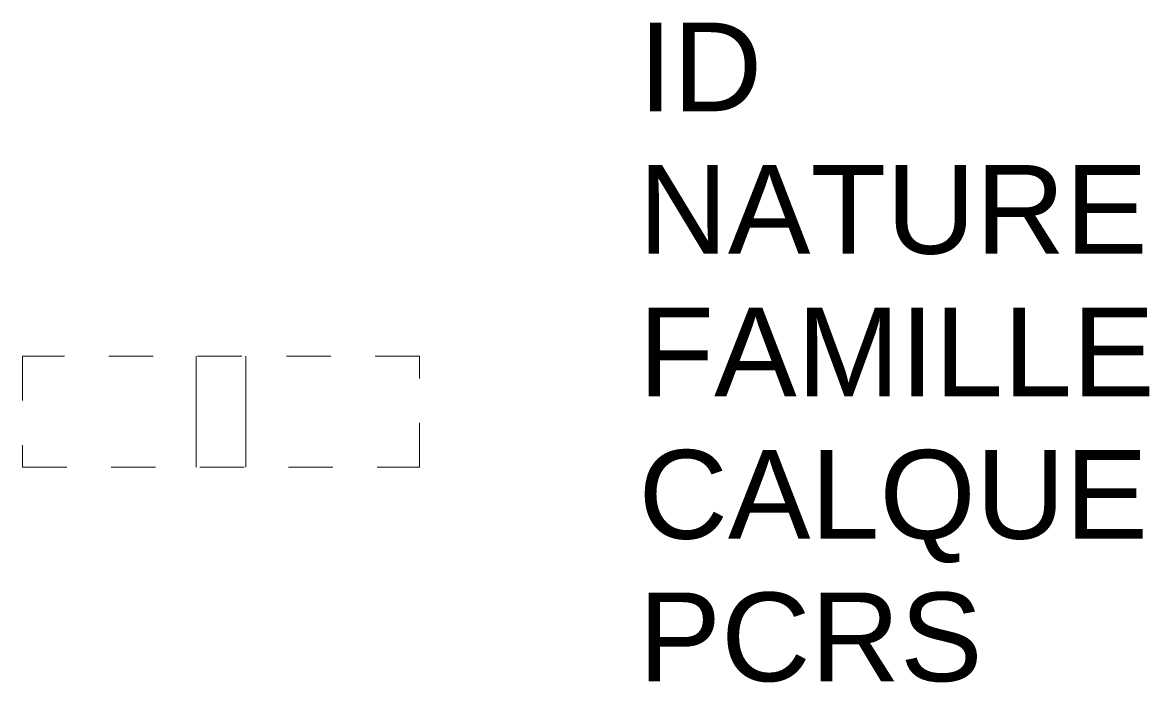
# Model space of a CAD drawing. Header units: metres. Extents: x 3121.6 to 3124.14, y 1788.26 to 1789.74.
import ezdxf

# ---------------------------------------------------------------- set-up
doc = ezdxf.new("R2010")
doc.units = ezdxf.units.M
doc.linetypes.add('Socle_Continu', pattern=[2.5, 2.5, 0])
doc.linetypes.add('Socle_Discontinu', pattern=[0.075, 0.05, -0.025])
doc.layers.add('MOBUR_SCS', color=251, linetype='Socle_Continu', lineweight=13)
doc.styles.get("Standard").update_dxf_attribs({"font": 'arial.ttf'})

msp = doc.modelspace()

# ---------------------------------------------------------------- linework, layer by layer
at = {"layer": 'MOBUR_SCS', "linetype": 'Socle_Continu'}
for p, q in [((3121.9933, 1788.7407), (3121.9933, 1788.9907)), ((3122.1052, 1788.9907), (3122.1052, 1788.7407))]:
    msp.add_line(p, q, dxfattribs=at)
at = {"layer": 'MOBUR_SCS', "linetype": 'Socle_Discontinu'}
msp.add_lwpolyline([(3121.6018, 1788.7407), (3122.4967, 1788.7407), (3122.4967, 1788.9907), (3121.6018, 1788.9907)], close=True, dxfattribs=at)

# ---------------------------------------------------------------- texts
at = {"layer": 'MOBUR_SCS', "linetype": 'Socle_Continu', "flags": 9}
for tag, p, s in [('ID', (3122.9907, 1789.5433), 'NP_0926'), ('NATURE', (3122.9907, 1789.222), 'Panneau publicitaire'), ('FAMILLE', (3122.9907, 1788.9007), 'Mobilier urbain'), ('CALQUE', (3122.9907, 1788.5794), 'MOBUR_SCS'), ('PCRS', (3122.9907, 1788.2581), 'HabillageSymbole')]:
    msp.add_attdef(tag, p, s, height=0.2, dxfattribs=at)

doc.saveas('drawing.dxf')
